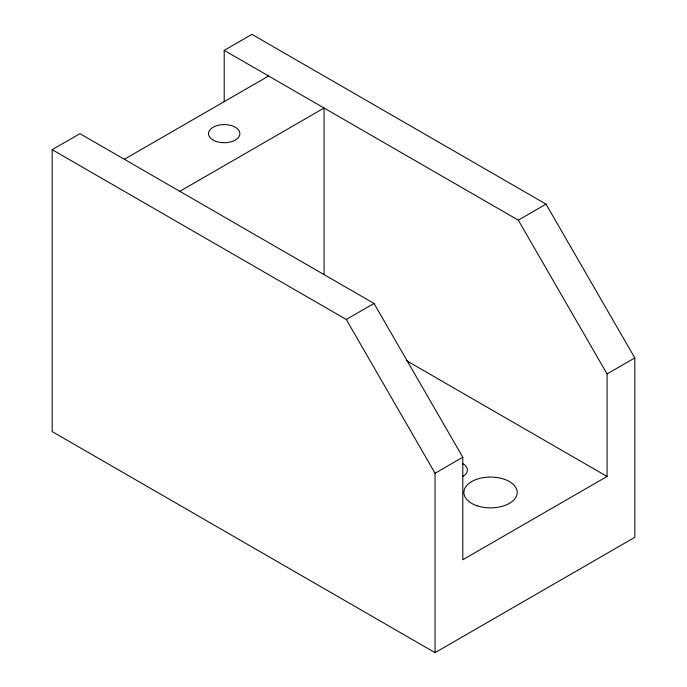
<?xml version="1.0" encoding="UTF-8"?>
<svg xmlns="http://www.w3.org/2000/svg" width="687" height="687" viewBox="0 0 687 687"><rect width="100%" height="100%" fill="white"/><g stroke="black" fill="none" stroke-linecap="round" stroke-linejoin="round"><path stroke-width="1.03" d="M224.202 50.366L251.94 34.35L546.036 204.142L634.814 357.918L634.814 537.32L435.06 652.65L52.186 431.599L52.186 149.68L79.932 133.664L374.02 303.456L462.798 457.224L462.798 559.742L607.068 476.452L607.068 373.934L518.29 220.158L224.202 50.366L224.202 101.839M124.321 159.29L268.591 75.999M179.805 191.33L324.075 108.031L324.075 274.62M52.186 149.68L346.274 319.472L374.02 303.456M518.29 220.158L546.036 204.142M435.06 652.65L435.06 473.249L462.798 457.224M607.068 373.934L634.814 357.918M406.661 360.744L607.068 476.452M346.274 319.472L435.06 473.249M462.798 463.639A15.698 9.06 0 0 1 462.798 476.452M216.353 141.505A15.698 9.06 0 0 0 239.892 133.664A15.698 9.06 0 0 0 216.353 125.815A15.698 9.06 0 0 0 216.353 141.505M477.207 505.812A26.681 15.406 0 0 0 517.225 492.467A26.681 15.406 0 0 0 477.207 479.131A26.681 15.406 0 0 0 477.207 505.812"/></g></svg>
